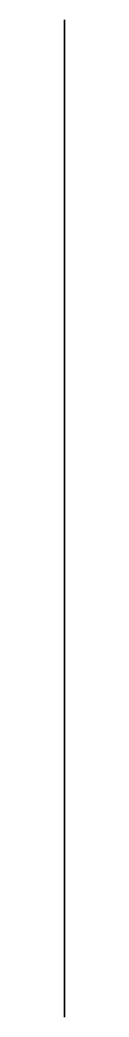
# Model space of a CAD drawing. Header units: millimetres. Extents: x 422.8 to 422.8, y -110.2 to -80.2.
import ezdxf

# ---------------------------------------------------------------- set-up
doc = ezdxf.new("R2010")
doc.units = ezdxf.units.MM

msp = doc.modelspace()

# ---------------------------------------------------------------- linework, layer by layer
msp.add_polyline3d([(422.836, -110.194, 0), (422.836, -80.194, 0), (422.836, -80.194, 30)], close=True)

doc.saveas('drawing.dxf')
